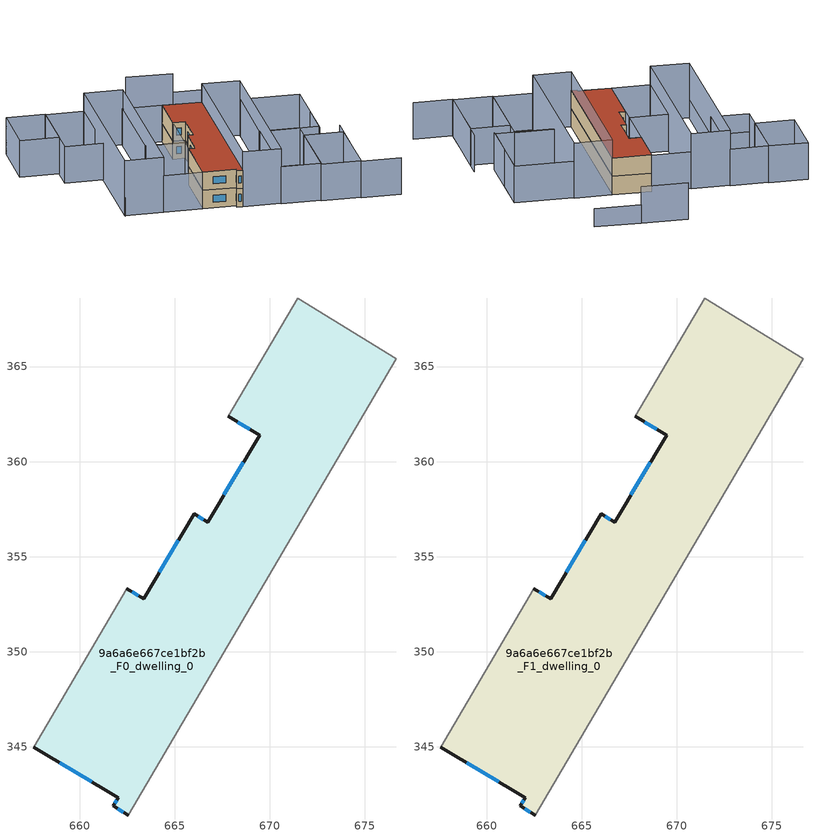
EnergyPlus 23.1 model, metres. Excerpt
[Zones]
9a6a6e667ce1bf2b_F0_dwelling_0
 floor ground (EU_floor_Construction): 676.66,365.41 662.55,341.41 661.76,341.88 662.02,342.33 657.58,344.98 662.48,353.32 663.37,352.79 666.03,357.25 666.74,356.82 669.47,361.39 667.81,362.39 671.47,368.61 z0
 wall outside (EU_wall_Construction): 667.81,362.39 669.47,361.39 666.74,356.82 666.03,357.25 663.37,352.79 662.48,353.32 / 657.58,344.98 662.02,342.33 661.76,341.88 662.55,341.41 z0:3
 wall adiabatic (EU_wall_Construction): 662.55,341.41 676.66,365.41 671.47,368.61 667.81,362.39 / 662.48,353.32 657.58,344.98 z0:3
 window (EU_Window_Construction): 665.2,355.86 664.19,354.18 / 666.52,356.95 666.25,357.11 / 668.62,359.97 667.59,358.25 / 668.33,362.08 668.96,361.7 / 662.01,341.74 662.3,341.56 / 661.94,342.19 661.84,342.02 / 658.97,344.15 660.64,343.15 / 663.09,352.96 662.76,353.15 z0.93:2.07
9a6a6e667ce1bf2b_F1_dwelling_0
 floor to 9a6a6e667ce1bf2b_F0_dwelling_0 (EU_floor_Construction): 676.66,365.41 662.55,341.41 661.76,341.88 662.02,342.33 657.58,344.98 662.48,353.32 663.37,352.79 666.03,357.25 666.74,356.82 669.47,361.39 667.81,362.39 671.47,368.61 z3
 wall outside (EU_wall_Construction): 667.81,362.39 669.47,361.39 666.74,356.82 666.03,357.25 663.37,352.79 662.48,353.32 / 657.58,344.98 662.02,342.33 661.76,341.88 662.55,341.41 z3:6
 wall adiabatic (EU_wall_Construction): 662.55,341.41 676.66,365.41 671.47,368.61 667.81,362.39 / 662.48,353.32 657.58,344.98 z3:6
 window (EU_Window_Construction): 665.2,355.86 664.19,354.18 / 666.52,356.95 666.25,357.11 / 668.62,359.97 667.59,358.25 / 668.33,362.08 668.96,361.7 / 662.01,341.74 662.3,341.56 / 661.94,342.19 661.84,342.02 / 658.97,344.15 660.64,343.15 / 663.09,352.96 662.76,353.15 z3.93:5.07
 roof outside (EU_roof_Construction): 662.55,341.41 676.66,365.41 671.47,368.61 667.81,362.39 669.47,361.39 666.74,356.82 666.03,357.25 663.37,352.79 662.48,353.32 657.58,344.98 662.02,342.33 661.76,341.88 z6
shading: 683.38,328.55 678.07,331.67 / 678.07,331.67 685.51,344.33 / 682.73,345.78 689.59,357.45 / 681.33,376.66 675.11,380.52 / 667.66,338.31 675.08,350.93 / 675.08,350.93 680.4,347.8 / 680.4,347.8 672.98,335.19 / 672.98,335.19 667.66,338.31 / 652.35,348.06 658.53,358.56 / 658.53,358.56 663.76,355.48 / 663.76,355.48 657.58,344.98 / 657.58,344.98 652.35,348.06 / 684.18,342.08 678.16,331.83 / 678.16,331.83 672.84,334.96 / 672.84,334.96 678.87,345.2 / 678.87,345.2 684.18,342.08 / 689.7,357.54 682.9,346.15 / 682.9,346.15 674.96,350.89 / 674.96,350.89 681.75,362.28 / 681.75,362.28 689.7,357.54 / 671.54,368.72 663.72,355.43 / 663.72,355.43 658.4,358.55 / 658.4,358.55 666.22,371.84 / 666.22,371.84 671.54,368.72 / 661.2,375.08 654.54,363.76 / 654.54,363.76 649.41,366.78 / 649.41,366.78 656.06,378.1 / 656.06,378.1 661.2,375.08 / 646.1,373.19 650.87,381.3 / 650.87,381.3 656.12,378.21 / 656.12,378.21 651.36,370.1 / 651.36,370.1 646.1,373.19 z0:6; 681.81,362.38 667.68,338.35 / 667.68,338.35 662.53,341.38 / 662.53,341.38 676.66,365.41 / 676.66,365.41 681.81,362.38 / 647.14,351.17 661.14,374.97 / 661.14,374.97 666.37,371.9 / 666.37,371.9 652.37,348.09 / 652.37,348.09 647.14,351.17 z0:9; 687.55,372.82 681.33,376.67 / 649.41,366.8 654.55,363.78 / 654.55,363.78 646.98,350.91 z0:3
[Building]
EU S2 Campaign: North Axis=0; Terrain=City; Solar Distribution=FullExterior
[Site:Location]
Montreal-Trudeau.Intl.AP: Latitude=45.4667; Longitude=-73.75; Time Zone=-5; Elevation=36
[SizingPeriod:WeatherFileDays]
AnnualSizingPeriod: Begin Month=1; Begin Day of Month=1; End Month=12; End Day of Month=31; Day of Week for Start Day=Monday; Use Weather File Daylight Saving Period=No; Use Weather File Rain and Snow Indicators=No
[MATERIAL]
EU_InternalMass_Material: Roughness=MediumRough; Thickness=0.1; Conductivity=1; Density=1800; Specific Heat=900; Thermal Absorptance=0.9; Solar Absorptance=0.7; Visible Absorptance=0.7
[MATERIAL:NOMASS] Roughness=MediumRough; Thermal Absorptance=0.9; Solar Absorptance=0.7; Visible Absorptance=0.7
Name | Thermal Resistance
EU_wall_NoMass; EU_floor_NoMass | 1.36485
EU_roof_NoMass | 2.55992
[WINDOWMATERIAL:SIMPLEGLAZINGSYSTEM]
EU_Window_SimpleGlazing: UFactor=3.92339; Solar Heat Gain Coefficient=0.8; Visible Transmittance=0.8
[CONSTRUCTION]
EU_wall_Construction: EU_wall_NoMass
EU_roof_Construction: EU_roof_NoMass
EU_floor_Construction: EU_floor_NoMass
EU_Window_Construction: EU_Window_SimpleGlazing
EU_InternalMass_Construction: EU_InternalMass_Material
[ZONE] Type=1; Multiplier=1; Ceiling Height=autocalculate; Floor Area=autocalculate; Part of Total Floor Area=Yes
Name | Volume
9a6a6e667ce1bf2b_F0_dwelling_0 | 454.96
9a6a6e667ce1bf2b_F1_dwelling_0 | 454.958
[INTERNALMASS] Construction=EU_InternalMass_Construction; Surface Area=151.653
Name | Zone or ZoneList
9a6a6e667ce1bf2b_F0_dwelling_0_EU_InternalMass | 9a6a6e667ce1bf2b_F0_dwelling_0
9a6a6e667ce1bf2b_F1_dwelling_0_EU_InternalMass | 9a6a6e667ce1bf2b_F1_dwelling_0
[OTHEREQUIPMENT] Fuel Type=Electricity; Design Level Calculation Method=Watts/Area; Power per Zone Floor Area=1; Fraction Latent=0; Fraction Radiant=0; Fraction Lost=0; Carbon Dioxide Generation Rate=0; EndUse Subcategory=EU_Step8_InternalGains
Name | Zone or ZoneList or Space or SpaceList | Schedule
EU_Step8_InternalGain_9a6a6e667ce1bf2b_F0_dwelling_0_f000 | 9a6a6e667ce1bf2b_F0_dwelling_0 | EU_Step8_GainSchedule_9a6a6e667ce1bf2b_F0_dwelling_0_f000
EU_Step8_InternalGain_9a6a6e667ce1bf2b_F1_dwelling_0_f000 | 9a6a6e667ce1bf2b_F1_dwelling_0 | EU_Step8_GainSchedule_9a6a6e667ce1bf2b_F1_dwelling_0_f000
[ZONEVENTILATION:DESIGNFLOWRATE] Schedule=EU_AlwaysOn; Design Flow Rate Calculation Method=AirChanges/Hour; Air Changes per Hour=0.860309; Ventilation Type=Natural; Fan Pressure Rise=0; Fan Total Efficiency=1; Constant Term Coefficient=1; Temperature Term Coefficient=0; Velocity Term Coefficient=0; Velocity Squared Term Coefficient=0; Minimum Indoor Temperature=-100; Maximum Indoor Temperature=100; Delta Temperature=-100; Minimum Outdoor Temperature=-100; Maximum Outdoor Temperature=100; Maximum Wind Speed=40
Name | Zone or ZoneList or Space or SpaceList
EU_ConstantAir_9a6a6e667ce1bf2b_F0_dwelling_0 | 9a6a6e667ce1bf2b_F0_dwelling_0
EU_ConstantAir_9a6a6e667ce1bf2b_F1_dwelling_0 | 9a6a6e667ce1bf2b_F1_dwelling_0
[HVACTEMPLATE:THERMOSTAT] Constant Heating Setpoint=20; Constant Cooling Setpoint=50
EU_HeatOnly_9a6a6e667ce1bf2b_F0_dwelling_0; EU_HeatOnly_9a6a6e667ce1bf2b_F1_dwelling_0
[HVACTEMPLATE:ZONE:IDEALLOADSAIRSYSTEM] System Availability Schedule=EU_AlwaysOn; Maximum Heating Supply Air Temperature=50; Minimum Cooling Supply Air Temperature=13; Maximum Heating Supply Air Humidity Ratio=0.0156; Minimum Cooling Supply Air Humidity Ratio=0.0077; Heating Limit=NoLimit; Cooling Limit=NoLimit; Heating Availability Schedule=EU_AlwaysOn; Cooling Availability Schedule=EU_CoolingOff; Dehumidification Control Type=ConstantSensibleHeatRatio; Cooling Sensible Heat Ratio=0.7; Dehumidification Setpoint=60; Humidification Control Type=None; Humidification Setpoint=30; Outdoor Air Method=None; Outdoor Air Flow Rate per Person=0.00944; Outdoor Air Flow Rate per Zone Floor Area=0; Outdoor Air Flow Rate per Zone=0; Demand Controlled Ventilation Type=None; Outdoor Air Economizer Type=NoEconomizer; Heat Recovery Type=None; Sensible Heat Recovery Effectiveness=0.7; Latent Heat Recovery Effectiveness=0.65
Name | Template Thermostat
9a6a6e667ce1bf2b_F0_dwelling_0 | EU_HeatOnly_9a6a6e667ce1bf2b_F0_dwelling_0
9a6a6e667ce1bf2b_F1_dwelling_0 | EU_HeatOnly_9a6a6e667ce1bf2b_F1_dwelling_0
[SIZING:ZONE] Zone Cooling Design Supply Air Temperature Input Method=SupplyAirTemperature; Zone Cooling Design Supply Air Temperature=13; Zone Heating Design Supply Air Temperature Input Method=SupplyAirTemperature; Zone Heating Design Supply Air Temperature=50; Zone Cooling Design Supply Air Humidity Ratio=0.008; Zone Heating Design Supply Air Humidity Ratio=0.008; Cooling Design Air Flow Method=DesignDay; Cooling Design Air Flow Rate=0; Cooling Minimum Air Flow per Zone Floor Area=0.000762; Cooling Minimum Air Flow=0; Cooling Minimum Air Flow Fraction=0.2; Heating Design Air Flow Method=DesignDay; Heating Design Air Flow Rate=0; Heating Maximum Air Flow per Zone Floor Area=0.002032; Heating Maximum Air Flow=0.141576; Heating Maximum Air Flow Fraction=0.3; Account for Dedicated Outdoor Air System=No; Dedicated Outdoor Air System Control Strategy=NeutralSupplyAir; Dedicated Outdoor Air Low Setpoint Temperature for Design=autosize; Dedicated Outdoor Air High Setpoint Temperature for Design=autosize; Zone Load Sizing Method=Sensible Load Only No Latent Load; Zone Latent Cooling Design Supply Air Humidity Ratio Input Method=HumidityRatioDifference; Zone Cooling Design Supply Air Humidity Ratio Difference=0.005; Zone Latent Heating Design Supply Air Humidity Ratio Input Method=HumidityRatioDifference; Zone Humidification Design Supply Air Humidity Ratio Difference=0.005
9a6a6e667ce1bf2b_F0_dwelling_0; 9a6a6e667ce1bf2b_F1_dwelling_0
[SCHEDULE:CONSTANT]
Name | Hourly Value
EU_AlwaysOn | 1
EU_CoolingOff | 0
[SCHEDULE:FILE] Column Number=1; Rows to Skip at Top=0; Number of Hours of Data=8760; Column Separator=Comma; Interpolate to Timestep=No; Minutes per Item=60; Adjust Schedule for Daylight Savings=Yes
Name | File
EU_Step8_GainSchedule_9a6a6e667ce1bf2b_F0_dwelling_0_f000 | ../../schedules/9a6a6e667ce1bf2b/9a6a6e667ce1bf2b_F0_dwelling_0_f000_gain.csv
EU_Step8_GainSchedule_9a6a6e667ce1bf2b_F1_dwelling_0_f000 | ../../schedules/9a6a6e667ce1bf2b/9a6a6e667ce1bf2b_F1_dwelling_0_f000_gain.csv
